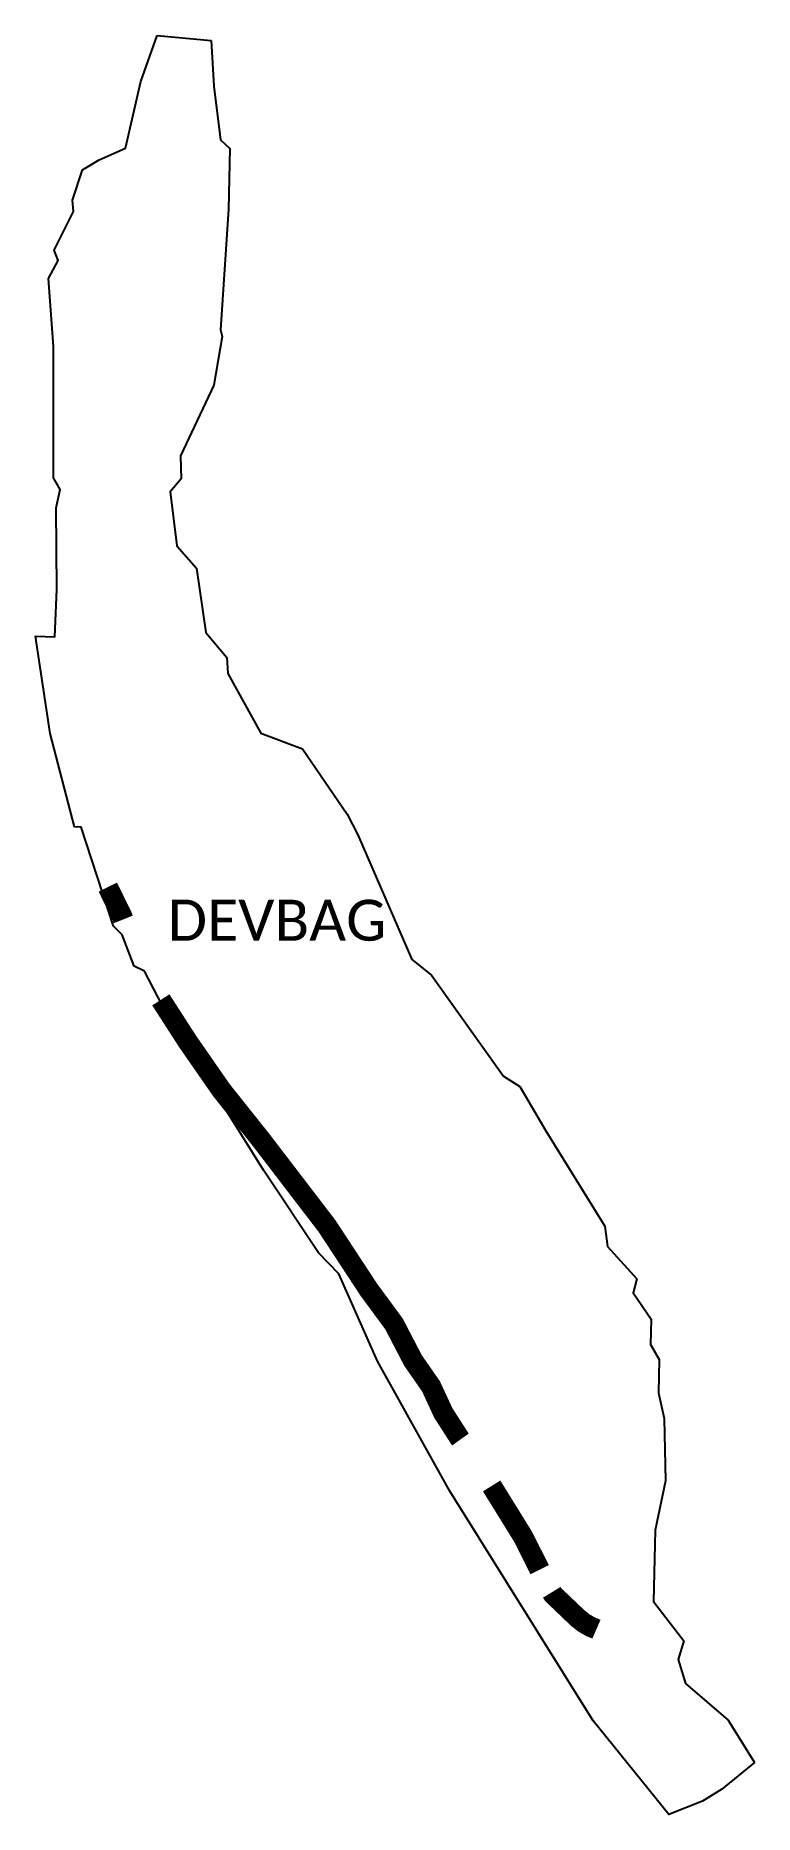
# Model space of a CAD drawing. Header units: metres. Extents: x 338314 to 340069, y 1765587 to 1769927.
import ezdxf

# ---------------------------------------------------------------- set-up
doc = ezdxf.new("R2010")
doc.units = ezdxf.units.M
for name, color, linetype in [('ARTIFICIALLY PROTECTED', 10, 'Continuous'), ('village', 3, 'Continuous'), ('VILLAGE NAME', 250, 'Continuous')]:
    doc.layers.add(name, color=color, linetype=linetype)

msp = doc.modelspace()

# ---------------------------------------------------------------- linework, layer by layer
at = {"layer": 'ARTIFICIALLY PROTECTED', "const_width": 50, "flags": 128}
for points in [[(338490.5, 1767849.4), (338524.5, 1767780.2), (338528.3, 1767770.6)], [(339427.2, 1766388.3), (339446.7, 1766356.9), (339504.1, 1766264.2), (339544.5, 1766184)], [(339574, 1766128.8), (339577.6, 1766122.9), (339608.2, 1766093.8), (339637.8, 1766065.6), (339652.8, 1766053.8), (339669.1, 1766044.4), (339674.1, 1766042.6), (339683, 1766038.7)]]:
    msp.add_lwpolyline(points, dxfattribs=at)
at = {"layer": 'ARTIFICIALLY PROTECTED', "flags": 128}
msp.add_lwpolyline([(338619.9, 1767574.3, 50, 50, 0), (338684.7, 1767473.7, 50, 50, 0), (338733.7, 1767403.1, 50, 50, 0), (338759.2, 1767366.4, 50, 50, 0), (338767.2, 1767354.8, 50, 50, 0), (338814.7, 1767295.1, 50, 50, 0), (338831.8, 1767273.7, 50, 50, 0), (338866.3, 1767230.3, 50, 50, 0), (339025.4, 1767022.5, 50, 50, 0), (339127.8, 1766866.6, 50, 50, 0), (339189.1, 1766783.4, 50, 50, 0), (339235.2, 1766694.7, 50, 50, 0), (339279.3, 1766631.2, 50, 50, 0), (339309.4, 1766566.2, 50, 50, 0), (339348.9, 1766504.8, 50, 50, 0), (339351.2, 1766501.6, 0, 0, 0)], format="xyseb", dxfattribs=at)
at = {"layer": 'village'}
msp.add_lwpolyline([(338610.7, 1769927.1), (338742.5, 1769915)], dxfattribs=at)
at = {"layer": 'village', "color": 3}
for points in [[(340068.6, 1765713.8, 0), (339988.8, 1765648.1, 0), (339941.8, 1765618.9, 0), (339860, 1765586.8, 0), (339675.1, 1765815.2, 0), (339325.6, 1766375.7, 0), (339149, 1766692.6, 0), (339054.7, 1766905.7, 0), (339004.8, 1766957.2, 0), (338870.4, 1767158.9, 0), (338682.8, 1767460.8, 0), (338667.4, 1767477.1, 0), (338580.2, 1767644.6, 0), (338555.1, 1767656.7, 0), (338525.4, 1767732.8, 0), (338504.6, 1767754, 0), (338425.2, 1767995.9, 0), (338409.2, 1767996.1, 0), (338349.9, 1768224, 0), (338314.2, 1768461.9, 0), (338361, 1768460.1, 0), (338366, 1768575.3, 0), (338364.1, 1768774.7, 0), (338374.2, 1768819.2, 0), (338357.9, 1768848, 0), (338357.9, 1769168.5, 0), (338346.1, 1769334.1, 0), (338369.2, 1769378.4, 0), (338360, 1769403.2, 0), (338406.8, 1769498.1, 0), (338404.1, 1769525.3, 0), (338428.8, 1769599.6, 0), (338469.8, 1769624.2, 0), (338533.5, 1769652.8, 0), (338570.9, 1769814.8, 0), (338610.7, 1769927.1, 0)], [(338742.5, 1769915, 0), (338749.4, 1769803.7, 0), (338765.8, 1769673, 0), (338788.1, 1769651.7, 0), (338785.4, 1769503.5, 0), (338765.3, 1769209.5, 0), (338769.8, 1769192.8, 0), (338749.5, 1769074.5, 0), (338668.3, 1768902.1, 0), (338669.5, 1768845.6, 0), (338643, 1768813.5, 0), (338659.3, 1768681.9, 0), (338707, 1768628, 0), (338729.9, 1768470.6, 0), (338780.6, 1768410, 0), (338783.4, 1768370.3, 0), (338863.8, 1768224.7, 0), (338965.3, 1768187.1, 0), (339074.9, 1768027.5, 0), (339100.7, 1767977.1, 0), (339232.5, 1767673, 0), (339280.7, 1767634.3, 0), (339456.5, 1767388.5, 0), (339495.9, 1767362.9, 0), (339559.3, 1767254.7, 0), (339703.7, 1767022.4, 0), (339709.7, 1766972.4, 0), (339781.5, 1766893.4, 0), (339772.8, 1766859.1, 0), (339816.9, 1766795.3, 0), (339814.8, 1766733.7, 0), (339836.1, 1766696.4, 0), (339834.3, 1766615.6, 0), (339848.4, 1766552.5, 0), (339851.9, 1766400.6, 0), (339826.4, 1766280.7, 0), (339822.2, 1766106, 0), (339896.1, 1766010.5, 0), (339882.6, 1765964.6, 0), (339900.7, 1765906.4, 0), (340004.7, 1765817.1, 0), (340068.6, 1765713.8, 0)]]:
    msp.add_polyline3d(points, dxfattribs=at)

# ---------------------------------------------------------------- texts
at = {"layer": 'VILLAGE NAME', "insert": (338636.8, 1767818.7), "char_height": 100, "attachment_point": 1, "rotation": 359.9793}
msp.add_mtext_dynamic_manual_height_columns('{\\fCalibri|b0|i0|c0|p34;DEVBAG}', width=1418, gutter_width=718.5, heights=[0], dxfattribs=at)

doc.saveas('drawing.dxf')
